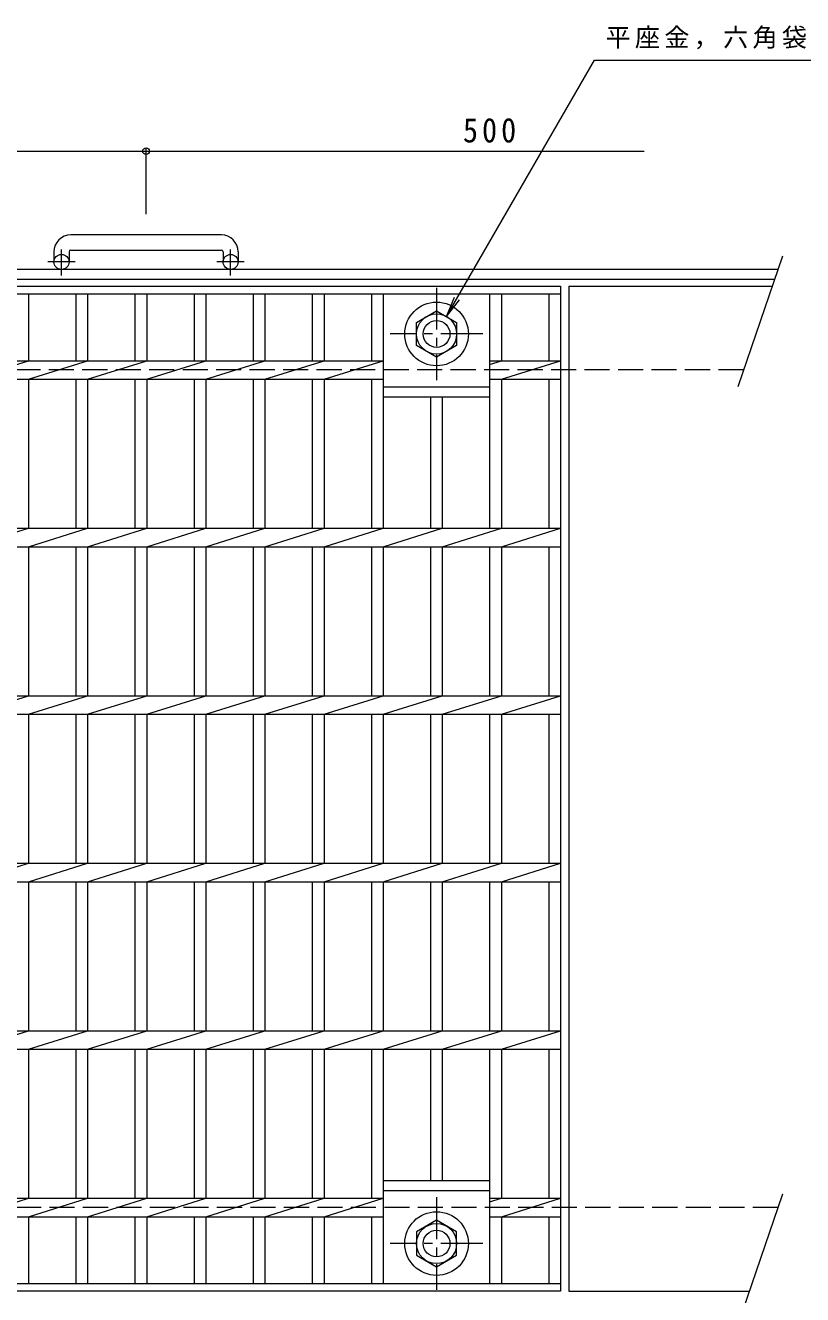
# Model space of a CAD drawing. Units: millimetres, scale not verified. Extents: x -936 to 918, y -686 to 680.
# Drawn here: x -190 to 275, y -152 to 605 of the extents above; entities that cross this region are included whole.
import ezdxf

# ---------------------------------------------------------------- set-up
doc = ezdxf.new("R2010")
doc.units = ezdxf.units.MM
doc.header["$LTSCALE"] = 5
doc.header["$PDMODE"] = 32
doc.header["$PDSIZE"] = 4
doc.linetypes.add('CHAIN1', pattern=[8, 5, -1, 1, -1])
doc.linetypes.add('DASHED3', pattern=[4, 3, -1])
for name, color, linetype, lineweight in [('0-1_躯体', 2, 'Continuous', 9), ('0-2_仕上', 3, 'Continuous', 9), ('0-4_その他', 7, 'Continuous', 9), ('0-5_寸法', 7, 'Continuous', 9)]:
    doc.layers.add(name, color=color, linetype=linetype, lineweight=lineweight)
doc.styles.add('ＭＳ ゴシック', font='')
doc.styles.get('ＭＳ ゴシック').set_extended_font_data('MS Gothic')

msp = doc.modelspace()

# ---------------------------------------------------------------- linework, layer by layer
at = {"layer": '0-1_躯体'}
for p, q in [((-72.567, 480.184), (-162.567, 480.184)), ((-172.568, 470.184), (-172.568, 464.084)), ((-163.567, 470.184), (-163.567, 464.084)), ((-162.568, 471.183), (-72.567, 471.183)), ((-71.567, 470.184), (-71.567, 464.084)), ((-62.568, 470.184), (-62.568, 464.084)), ((262.473, 467.538), (235.869, 389.5)), ((259.762, 459.584), (-867.568, 459.584)), ((257.716, 453.583), (-867.568, 453.583)), ((262.473, -92.463), (235.869, -170.5))]:
    msp.add_line(p, q, dxfattribs=at)
at = {"layer": '0-1_躯体', "linetype": 'CHAIN1'}
for p, q in [((-168.067, 455.976), (-168.067, 471.573)), ((-67.068, 455.976), (-67.068, 471.573)), ((-159.904, 464.084), (-176.312, 464.084)), ((-58.904, 464.084), (-75.312, 464.084)), ((55.933, 448.72), (55.933, 393.447)), ((83.57, 421.084), (28.297, 421.084)), ((55.933, -94.28), (55.933, -149.553)), ((83.57, -121.916), (28.297, -121.916))]:
    msp.add_line(p, q, dxfattribs=at)
at = {"layer": '0-1_躯体', "linetype": 'DASHED3'}
for p, q in [((239.307, 399.584), (-867.568, 399.584)), ((259.762, -100.417), (-867.568, -100.417))]:
    msp.add_line(p, q, dxfattribs=at)
at = {"layer": '0-1_躯体'}
for points in [[(67.934, 428.011), (67.934, 414.156), (55.933, 407.227), (43.934, 414.156), (43.934, 428.011), (55.933, 434.94)], [(67.934, -128.844), (67.934, -114.988), (55.933, -108.059), (43.934, -114.988), (43.934, -128.844), (55.933, -135.773)]]:
    msp.add_lwpolyline(points, close=True, dxfattribs=at)
for centre, radius in [((-168.067, 464.084), 4.5), ((-67.068, 464.084), 4.5), ((55.933, 421.084), 19), ((55.933, 421.084), 12), ((55.933, 421.084), 8), ((55.933, -121.916), 19), ((55.933, -121.916), 12), ((55.933, -121.916), 8)]:
    msp.add_circle(centre, radius, dxfattribs=at)
for centre, radius, start, end in [((-162.567, 470.184), 10, 90, 180), ((-72.567, 470.184), 10, 0, 90), ((-162.568, 470.184), 1, 90, 180), ((-72.567, 470.184), 1, 0, 90)]:
    msp.add_arc(centre, radius, start, end, dxfattribs=at)
at = {"layer": '0-2_仕上'}
for p, q in [((-865.068, 449.584), (129.933, 449.584)), ((129.933, 449.584), (129.933, -150.416)), ((134.933, 449.584), (256.353, 449.584)), ((134.933, 449.584), (134.933, -150.416)), ((-865.068, 445.084), (129.933, 445.084)), ((-187.78, 445.084), (-187.78, 405.084)), ((-159.481, 445.084), (-159.481, 405.084)), ((-152.481, 445.084), (-152.481, 405.084)), ((-124.182, 445.084), (-124.182, 405.084)), ((-117.182, 445.084), (-117.182, 405.084)), ((-88.883, 445.084), (-88.883, 405.084)), ((-81.883, 445.084), (-81.883, 405.084)), ((-53.583, 445.084), (-53.583, 405.084)), ((-46.584, 445.084), (-46.584, 405.084)), ((-18.267, 445.084), (-18.267, 405.084)), ((-11.267, 445.084), (-11.267, 405.084)), ((17.033, 445.084), (17.033, 405.084)), ((24.033, 445.084), (24.033, 305.084)), ((87.633, 445.084), (87.633, 305.084)), ((94.633, 445.084), (94.633, 405.084)), ((122.933, 445.084), (122.933, 405.084)), ((-759.566, 405.084), (24.033, 405.084)), ((-223.079, 394.084), (-187.779, 405.084)), ((-187.78, 394.084), (-152.48, 405.084)), ((-152.481, 394.084), (-117.181, 405.084)), ((-117.182, 394.084), (-81.882, 405.084)), ((-81.883, 394.084), (-46.583, 405.084)), ((-46.568, 394.084), (-11.268, 405.084)), ((-11.268, 394.084), (24.033, 405.084)), ((87.633, 405.084), (129.933, 405.084)), ((87.633, 402.902), (94.633, 405.084)), ((94.632, 394.084), (129.932, 405.084)), ((-759.566, 394.084), (24.033, 394.084)), ((-187.78, 394.084), (-187.78, 305.084)), ((-159.481, 394.084), (-159.481, 305.084)), ((-152.481, 394.084), (-152.481, 305.084)), ((-124.182, 394.084), (-124.182, 305.084)), ((-117.182, 394.084), (-117.182, 305.084)), ((-88.883, 394.084), (-88.883, 305.084)), ((-81.883, 394.084), (-81.883, 305.084)), ((-53.583, 394.084), (-53.583, 305.084)), ((-46.584, 394.084), (-46.584, 305.084)), ((-18.267, 394.084), (-18.267, 305.084)), ((-11.267, 394.084), (-11.267, 305.084)), ((17.033, 394.084), (17.033, 305.084)), ((87.633, 394.084), (129.933, 394.084)), ((94.633, 394.084), (94.633, 305.084)), ((122.933, 394.084), (122.933, 305.084)), ((24.033, 389.584), (87.633, 389.584)), ((24.033, 383.584), (87.633, 383.584)), ((52.332, 383.584), (52.332, 305.084)), ((59.332, 383.584), (59.332, 305.084)), ((-865.068, 305.084), (129.933, 305.084)), ((-223.079, 294.084), (-187.779, 305.084)), ((-187.78, 294.084), (-152.48, 305.084)), ((-152.481, 294.084), (-117.181, 305.084)), ((-117.182, 294.084), (-81.882, 305.084)), ((-81.883, 294.084), (-46.583, 305.084)), ((-46.568, 294.084), (-11.268, 305.084)), ((-11.268, 294.084), (24.033, 305.084)), ((24.033, 294.084), (59.332, 305.084)), ((59.332, 294.084), (94.632, 305.084)), ((94.632, 294.084), (129.932, 305.084)), ((-865.068, 294.084), (129.933, 294.084)), ((-187.78, 294.084), (-187.78, 205.084)), ((-159.481, 294.084), (-159.481, 205.084)), ((-152.481, 294.084), (-152.481, 205.084)), ((-124.182, 294.084), (-124.182, 205.084)), ((-117.182, 294.084), (-117.182, 205.084)), ((-88.883, 294.084), (-88.883, 205.084)), ((-81.883, 294.084), (-81.883, 205.084)), ((-53.583, 294.084), (-53.583, 205.084)), ((-46.584, 294.084), (-46.584, 205.084)), ((-18.267, 294.084), (-18.267, 205.084)), ((-11.267, 294.084), (-11.267, 205.084)), ((17.033, 294.084), (17.033, 205.084)), ((24.033, 294.084), (24.033, 205.084)), ((52.332, 294.084), (52.332, 205.084)), ((59.332, 294.084), (59.332, 205.084)), ((87.633, 294.084), (87.633, 205.084)), ((94.633, 294.084), (94.633, 205.084)), ((122.933, 294.084), (122.933, 205.084)), ((-865.068, 205.084), (129.933, 205.084)), ((-223.079, 194.084), (-187.779, 205.084)), ((-187.78, 194.084), (-152.48, 205.084)), ((-152.481, 194.084), (-117.181, 205.084)), ((-117.182, 194.084), (-81.882, 205.084)), ((-81.883, 194.084), (-46.583, 205.084)), ((-46.568, 194.084), (-11.268, 205.084)), ((-11.268, 194.084), (24.033, 205.084)), ((24.033, 194.084), (59.332, 205.084)), ((59.332, 194.084), (94.632, 205.084)), ((94.632, 194.084), (129.932, 205.084)), ((-865.068, 194.084), (129.933, 194.084)), ((-187.78, 194.084), (-187.78, 105.084)), ((-159.481, 194.084), (-159.481, 105.084)), ((-152.481, 194.084), (-152.481, 105.084)), ((-124.182, 194.084), (-124.182, 105.084)), ((-117.182, 194.084), (-117.182, 105.084)), ((-88.883, 194.084), (-88.883, 105.084)), ((-81.883, 194.084), (-81.883, 105.084)), ((-53.583, 194.084), (-53.583, 105.084)), ((-46.584, 194.084), (-46.584, 105.084)), ((-18.267, 194.084), (-18.267, 105.084)), ((-11.267, 194.084), (-11.267, 105.084)), ((17.033, 194.084), (17.033, 105.084)), ((24.033, 194.084), (24.033, 105.084)), ((52.332, 194.084), (52.332, 105.084)), ((59.332, 194.084), (59.332, 105.084)), ((87.633, 194.084), (87.633, 105.084)), ((94.633, 194.084), (94.633, 105.084)), ((122.933, 194.084), (122.933, 105.084)), ((-865.068, 105.084), (129.933, 105.084)), ((-223.079, 94.084), (-187.779, 105.084)), ((-187.78, 94.084), (-152.48, 105.084)), ((-152.481, 94.084), (-117.181, 105.084)), ((-117.182, 94.084), (-81.882, 105.084)), ((-81.883, 94.084), (-46.583, 105.084)), ((-46.568, 94.084), (-11.268, 105.084)), ((-11.268, 94.084), (24.033, 105.084)), ((24.033, 94.084), (59.332, 105.084)), ((59.332, 94.084), (94.632, 105.084)), ((94.632, 94.084), (129.932, 105.084)), ((-865.068, 94.084), (129.933, 94.084)), ((-187.78, 94.084), (-187.78, 5.084)), ((-159.481, 94.084), (-159.481, 5.084)), ((-152.481, 94.084), (-152.481, 5.084)), ((-124.182, 94.084), (-124.182, 5.084)), ((-117.182, 94.084), (-117.182, 5.084)), ((-88.883, 94.084), (-88.883, 5.084)), ((-81.883, 94.084), (-81.883, 5.084)), ((-53.583, 94.084), (-53.583, 5.084)), ((-46.584, 94.084), (-46.584, 5.084)), ((-18.267, 94.084), (-18.267, 5.084)), ((-11.267, 94.084), (-11.267, 5.084)), ((17.033, 94.084), (17.033, 5.084)), ((24.033, 94.084), (24.033, 5.084)), ((52.332, 94.084), (52.332, 5.084)), ((59.332, 94.084), (59.332, 5.084)), ((87.633, 94.084), (87.633, 5.084)), ((94.633, 94.084), (94.633, 5.084)), ((122.933, 94.084), (122.933, 5.084)), ((-865.068, 5.084), (129.933, 5.084)), ((-223.079, -5.916), (-187.779, 5.084)), ((-187.78, -5.916), (-152.48, 5.084)), ((-152.481, -5.916), (-117.181, 5.084)), ((-117.182, -5.916), (-81.882, 5.084)), ((-81.883, -5.916), (-46.583, 5.084)), ((-46.568, -5.916), (-11.268, 5.084)), ((-11.268, -5.916), (24.033, 5.084)), ((24.033, -5.916), (59.332, 5.084)), ((59.332, -5.916), (94.632, 5.084)), ((94.632, -5.916), (129.932, 5.084)), ((-865.068, -5.916), (129.933, -5.916)), ((-187.78, -5.916), (-187.78, -94.916)), ((-159.481, -5.916), (-159.481, -94.916)), ((-152.481, -5.916), (-152.481, -94.916)), ((-124.182, -5.916), (-124.182, -94.916)), ((-117.182, -5.916), (-117.182, -94.916)), ((-88.883, -5.916), (-88.883, -94.916)), ((-81.883, -5.916), (-81.883, -94.916)), ((-53.583, -5.916), (-53.583, -94.916)), ((-46.584, -5.916), (-46.584, -94.916)), ((-18.267, -5.916), (-18.267, -94.916)), ((-11.267, -5.916), (-11.267, -94.916)), ((17.033, -5.916), (17.033, -94.916)), ((24.033, -5.916), (24.033, -145.917)), ((52.332, -5.916), (52.332, -84.416)), ((59.332, -5.916), (59.332, -84.416)), ((87.633, -5.916), (87.633, -145.917)), ((94.633, -5.916), (94.633, -94.916)), ((122.933, -5.916), (122.933, -94.916)), ((87.633, -84.416), (24.033, -84.416)), ((87.633, -90.417), (24.033, -90.417)), ((-759.566, -94.916), (24.033, -94.916)), ((-223.079, -105.916), (-187.779, -94.916)), ((-187.78, -105.916), (-152.48, -94.916)), ((-152.481, -105.916), (-117.181, -94.916)), ((-117.182, -105.916), (-81.882, -94.916)), ((-81.883, -105.916), (-46.583, -94.916)), ((-46.568, -105.916), (-11.268, -94.916)), ((-11.268, -105.916), (24.033, -94.916)), ((87.633, -94.916), (129.933, -94.916)), ((87.633, -97.097), (94.632, -94.916)), ((94.632, -105.916), (129.932, -94.916)), ((-759.566, -105.917), (24.033, -105.917)), ((-187.78, -105.917), (-187.78, -145.917)), ((-159.481, -105.917), (-159.481, -145.917)), ((-152.481, -105.917), (-152.481, -145.917)), ((-124.182, -105.917), (-124.182, -145.917)), ((-117.182, -105.917), (-117.182, -145.917)), ((-88.883, -105.917), (-88.883, -145.917)), ((-81.883, -105.917), (-81.883, -145.917)), ((-53.583, -105.917), (-53.583, -145.917)), ((-46.584, -105.917), (-46.584, -145.917)), ((-18.267, -105.917), (-18.267, -145.917)), ((-11.267, -105.917), (-11.267, -145.917)), ((17.033, -105.917), (17.033, -145.917)), ((87.633, -105.917), (129.933, -105.917)), ((94.633, -105.917), (94.633, -145.917)), ((122.933, -105.917), (122.933, -145.917)), ((129.933, -145.917), (-865.068, -145.917)), ((129.933, -150.416), (-865.068, -150.416)), ((134.933, -150.416), (242.716, -150.416))]:
    msp.add_line(p, q, dxfattribs=at)
at = {"layer": '0-4_その他'}
for p, q in [((-117.567, 492.684), (-117.567, 531.684)), ((-867.568, 530.184), (179.933, 530.184))]:
    msp.add_line(p, q, dxfattribs=at)
msp.add_point((-117.567, 530.184), dxfattribs=at)
at = {"layer": '0-5_寸法'}
for q in [(66.717, 443.024), (69.543, 441.393)]:
    msp.add_line((61.934, 431.476), q, dxfattribs=at)
msp.add_lwpolyline([(61.934, 431.476), (150.343, 584.605), (350.573, 584.605)], dxfattribs=at)

# ---------------------------------------------------------------- texts
at = {"layer": '0-4_その他', "color": 2, "insert": (71.711, 535.184), "char_height": 14.66, "attachment_point": 7, "style": 'ＭＳ ゴシック'}
msp.add_mtext('\\T1.27;\\W0.9;500', dxfattribs=at)
at = {"layer": '0-5_寸法', "insert": (156.855, 591.058), "char_height": 11, "attachment_point": 7, "style": 'ＭＳ ゴシック'}
msp.add_mtext('\\T1.17;平座金，六角袋Ｕナット', dxfattribs=at)

doc.saveas('drawing.dxf')
